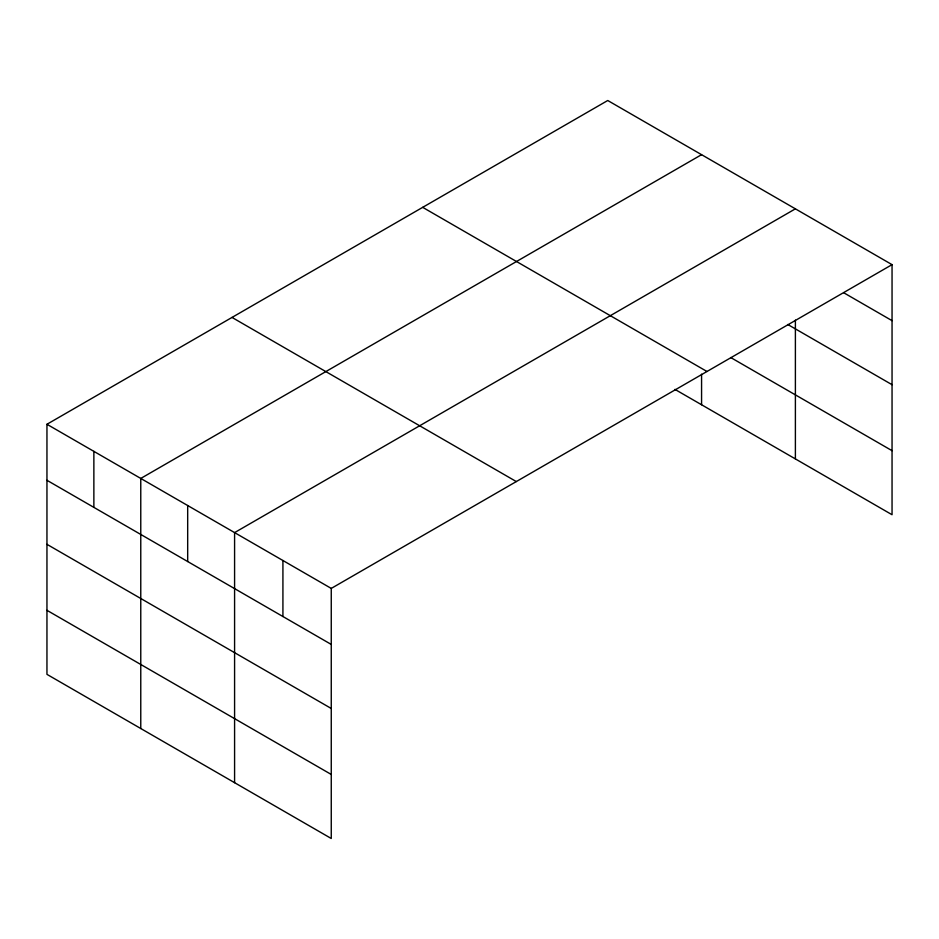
<?xml version="1.0" encoding="UTF-8"?>
<svg xmlns="http://www.w3.org/2000/svg" width="939" height="939" viewBox="0 0 939 939"><rect width="100%" height="100%" fill="white"/><g stroke="black" fill="none" stroke-linecap="round" stroke-linejoin="round"><path stroke-width="1.41" d="M46.95 424.275L331.256 588.413L331.256 838.492L46.95 674.355L46.95 424.275L607.744 100.508L892.05 264.645L892.05 514.725L674.941 389.38M701.574 154.665L140.768 478.444L140.768 728.523M795.392 208.834L234.586 532.613L234.586 782.692M331.256 588.413L892.05 264.645M843.715 292.745L892.05 320.657M787.786 324.495L892.05 384.697M730.73 357.536L892.05 450.685M422.691 207.343L706.985 371.492M232.015 317.429L516.309 481.566M46.95 480.287L331.256 644.424M46.95 544.327L331.256 708.476M46.95 610.315L331.256 774.452M795.392 320.152L795.392 458.913M701.574 374.18L701.574 404.744M282.921 560.513L282.921 616.524M187.683 505.522L187.683 561.534M93.865 451.366L93.865 507.377"/></g></svg>
